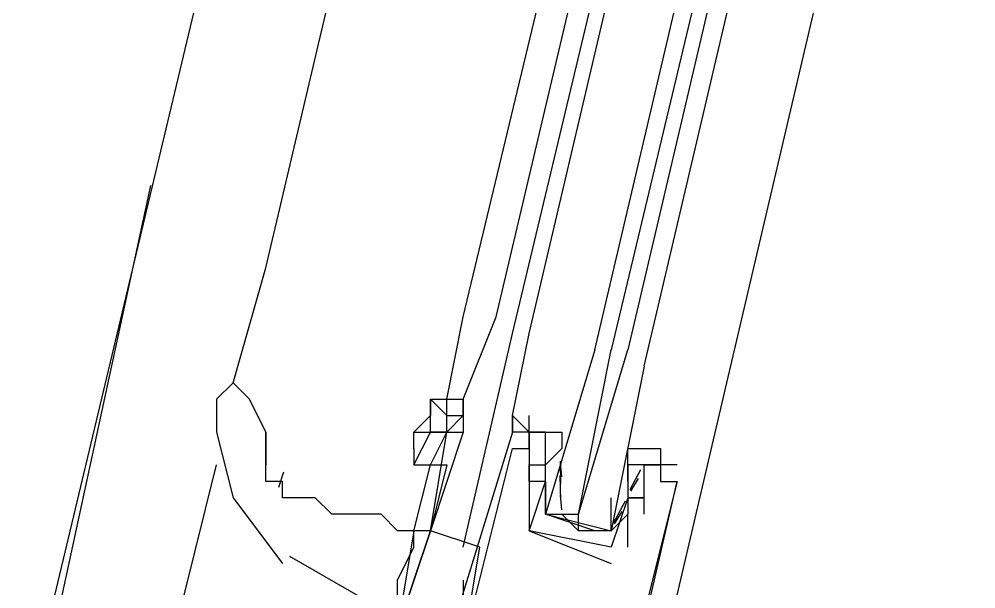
# Model space of a CAD drawing. Header units: feet. Extents: x -84 to 198, y -22 to 181.
# Drawn here: x 104.773 to 105.549, y 33.517 to 33.979 of the extents above; entities that cross this region are included whole.
import ezdxf

# ---------------------------------------------------------------- set-up
doc = ezdxf.new("R2010")
doc.units = ezdxf.units.FT
doc.layers.add('A-LINEA', color=7, linetype='CONTINUOUS')

msp = doc.modelspace()

# ---------------------------------------------------------------- linework, layer by layer
at = {"layer": 'A-LINEA'}
for p, q in [((106.4933, 40.6178), (104.7733, 33.3911)), ((104.9733, 33.7778), (105.72, 36.9511)), ((105.1333, 33.7378), (105.8933, 36.9111)), ((105.16, 33.7378), (105.9067, 36.9111)), ((105.1733, 33.7244), (105.9333, 36.9111)), ((105.1867, 33.7244), (105.9333, 36.8978)), ((106.0933, 36.8711), (105.3467, 33.6844)), ((104.7733, 33.3511), (104.88, 33.8444)), ((104.9467, 33.6844), (104.9733, 33.7778)), ((105.12, 33.6711), (105.1333, 33.7378)), ((105.1333, 33.6711), (105.16, 33.7378)), ((105.1333, 33.5511), (105.1733, 33.7244)), ((105.3467, 33.6844), (105.2533, 33.2844)), ((105.12, 33.6578), (105.12, 33.6711)), ((105.1732, 33.6476), (105.1732, 33.6538)), ((105.1732, 33.6476), (105.1732, 33.6538)), ((105.1732, 33.6476), (105.1732, 33.6538)), ((104.9733, 33.6178), (104.9733, 33.6444)), ((104.9733, 33.6444), (104.9733, 33.6178)), ((105.0933, 33.6444), (105.0933, 33.6444)), ((105.1733, 33.6444), (105.1733, 33.6444)), ((105.1733, 33.6444), (105.1733, 33.6444)), ((105.1867, 33.6444), (105.1867, 33.6444)), ((105.2, 33.6444), (105.2, 33.6444)), ((105.1733, 33.6311), (105.1733, 33.6311)), ((105.1867, 33.6311), (105.1867, 33.6311)), ((105.2, 33.6311), (105.2, 33.6311)), ((105.2133, 33.6311), (105.2, 33.6178)), ((105.2133, 33.6311), (105.2133, 33.6311)), ((104.9067, 33.5111), (104.9333, 33.6178)), ((105.0933, 33.5644), (105.1067, 33.6178)), ((105.12, 33.6178), (105.1067, 33.5644)), ((105.1867, 33.6178), (105.1867, 33.6178)), ((105.2, 33.6178), (105.2, 33.6178)), ((105.2132, 33.608), (105.2122, 33.6198)), ((105.2126, 33.6026), (105.2123, 33.6209)), ((105.2133, 33.6178), (105.2133, 33.6178)), ((105.2667, 33.6178), (105.2667, 33.6178)), ((105.2667, 33.6044), (105.2667, 33.6178)), ((105.3067, 33.6178), (105.28, 33.6178)), ((105.28, 33.6178), (105.28, 33.6178)), ((105.28, 33.6178), (105.28, 33.6178)), ((105.2933, 33.6178), (105.2933, 33.6178)), ((105.3067, 33.6178), (105.3067, 33.6178)), ((104.9877, 33.6118), (104.9836, 33.5995)), ((105.2125, 33.5888), (105.2119, 33.6092)), ((105.277, 33.6137), (105.2685, 33.5975)), ((104.9333, 33.6044), (104.9333, 33.6044)), ((105.1867, 33.6044), (105.1867, 33.6044)), ((105.1867, 33.6044), (105.1867, 33.6044)), ((105.2, 33.6044), (105.2, 33.6044)), ((105.2533, 33.6044), (105.2533, 33.6044)), ((105.2667, 33.6044), (105.2667, 33.6044)), ((105.2752, 33.6067), (105.2689, 33.5965)), ((105.2933, 33.6044), (105.2933, 33.6044)), ((105.3067, 33.6044), (105.3067, 33.6044)), ((105.3067, 33.6044), (105.3067, 33.6044)), ((105.2, 33.5911), (105.2, 33.5911)), ((105.2132, 33.5813), (105.2122, 33.5932)), ((105.2647, 33.5883), (105.255, 33.5703)), ((105.2667, 33.5911), (105.2667, 33.5911)), ((105.2667, 33.5911), (105.2667, 33.5911)), ((105.2667, 33.5911), (105.2667, 33.5911)), ((105.28, 33.5911), (105.28, 33.5911)), ((105.2618, 33.58), (105.2556, 33.5699)), ((105.2133, 33.5778), (105.2267, 33.5644)), ((105.2533, 33.5778), (105.2533, 33.5778)), ((105.2667, 33.5511), (105.2667, 33.5778)), ((105.2667, 33.5778), (105.2667, 33.5778)), ((105.28, 33.5778), (105.28, 33.5778)), ((105.0933, 33.5644), (105.0933, 33.5644)), ((105.0933, 33.5644), (105.0933, 33.5644)), ((105.1067, 33.5644), (105.1067, 33.5644)), ((105.1867, 33.5644), (105.1867, 33.5644)), ((105.1867, 33.5644), (105.1867, 33.5644)), ((105.1333, 33.4711), (105.1467, 33.5511)), ((105.2533, 33.5511), (105.2533, 33.5511)), ((105.2533, 33.5511), (105.2533, 33.5511)), ((105.2667, 33.5511), (105.2667, 33.5511)), ((104.9926, 33.5438), (105.0861, 33.49)), ((105.2533, 33.5378), (105.2533, 33.5378)), ((105.1333, 33.5244), (105.1333, 33.4978))]:
    msp.add_line(p, q, dxfattribs=at)
for points in [[(105.24, 33.7111), (106, 36.9511), (106.0133, 36.9511), (106.0267, 36.9511), (105.2533, 33.7111)], [(105.28, 33.6978), (106.04, 36.9378), (106.0267, 36.9511), (105.2667, 33.7111)], [(105.1867, 33.6444), (105.1867, 33.6444), (105.1733, 33.6578), (105.1867, 33.7244)], [(105.24, 33.7111), (105.2, 33.5778), (105.2133, 33.5778), (105.2267, 33.5778), (105.2533, 33.7111)], [(105.28, 33.6978), (105.2533, 33.5644), (105.24, 33.5644), (105.2267, 33.5644), (105.2267, 33.5778), (105.2667, 33.7111)], [(104.9733, 33.6444), (104.96, 33.6711), (104.9467, 33.6844), (104.9333, 33.6711)], [(104.9333, 33.6711), (104.9333, 33.6444), (104.9467, 33.5911), (104.9867, 33.5378)], [(105.1067, 33.6711), (105.1067, 33.6578), (105.0933, 33.6444), (105.1067, 33.6444), (105.1067, 33.6444)], [(105.1067, 33.6711), (105.1067, 33.6711), (105.12, 33.6711), (105.1333, 33.6711), (105.1333, 33.6711)], [(105.12, 33.6444), (105.1067, 33.6444), (105.1067, 33.6711), (105.12, 33.6578)], [(105.1067, 33.6711), (105.1067, 33.6711), (105.1067, 33.6578)], [(105.1333, 33.6711), (105.1333, 33.6578), (105.1333, 33.6711)], [(105.12, 33.6578), (105.1333, 33.6578), (105.12, 33.6444), (105.12, 33.6578)], [(105.1333, 33.6578), (105.1333, 33.6578), (105.1333, 33.6444)], [(105.1733, 33.6444), (105.1733, 33.6578), (105.1733, 33.6444), (105.1733, 33.6578), (105.1867, 33.6444), (105.1867, 33.6578)], [(105.1867, 33.6444), (105.1867, 33.6444), (105.1733, 33.6578)], [(105.1733, 33.6444), (105.1733, 33.6578), (105.1733, 33.6444), (105.1733, 33.6578), (105.1867, 33.6444), (105.1867, 33.6578)], [(105.1867, 33.6444), (105.1867, 33.6444), (105.1733, 33.6578)], [(105.1733, 33.6444), (105.1733, 33.6578), (105.1733, 33.6444), (105.1733, 33.6578), (105.1867, 33.6444), (105.1867, 33.6578)], [(105.0933, 33.6178), (105.1067, 33.6444), (105.12, 33.6444)], [(105.0933, 33.6311), (105.0933, 33.6444), (105.1067, 33.6444)], [(105.1067, 33.5644), (105.12, 33.6444), (105.1333, 33.6444), (105.1067, 33.5644)], [(105.1067, 33.6178), (105.12, 33.6444), (105.12, 33.6444), (105.12, 33.6444)], [(105.1733, 33.6444), (105.12, 33.4711), (105.1333, 33.4578), (105.12, 33.4044), (105.1333, 33.4178), (105.24, 33.3911), (105.24, 33.3778)], [(105.1333, 33.4711), (105.1733, 33.6311), (105.1867, 33.6311), (105.1867, 33.6444), (105.1867, 33.6044), (105.1867, 33.6044), (105.1867, 33.5644), (105.1867, 33.5644), (105.2533, 33.5378)], [(105.2, 33.6311), (105.2, 33.6444), (105.1733, 33.6444)], [(105.24, 33.5644), (105.2, 33.5778), (105.2, 33.6044), (105.2, 33.6178), (105.2, 33.6311), (105.2, 33.6444), (105.1867, 33.6444), (105.2133, 33.6444), (105.2133, 33.6311)], [(105.0933, 33.6311), (105.0933, 33.6178), (105.1067, 33.6178), (105.12, 33.6178)], [(105.2667, 33.6178), (105.2667, 33.6311), (105.2933, 33.6311), (105.2933, 33.6178), (105.28, 33.6178), (105.2667, 33.6178), (105.2667, 33.5911), (105.2667, 33.5778), (105.2533, 33.5644)], [(105.0933, 33.5644), (105.08, 33.5644), (105.0667, 33.5778), (105.04, 33.5778), (105.0267, 33.5778), (105.0133, 33.5911), (105, 33.5911), (104.9867, 33.5911), (104.9867, 33.6044), (104.9733, 33.6044), (104.9733, 33.6178)], [(105.28, 33.5778), (105.28, 33.6178), (105.2933, 33.6178), (105.2933, 33.6044), (105.3067, 33.6044), (105.2667, 33.4444), (105.2533, 33.4444), (105.2533, 33.4044), (105.24, 33.4044), (105.2133, 33.4044), (105.2267, 33.4178), (105.16, 33.4311), (105.16, 33.4178), (105.1467, 33.4311), (105.1333, 33.4311), (105.1467, 33.4711), (105.1333, 33.4711)], [(105.2667, 33.6044), (105.2667, 33.5911), (105.28, 33.5911), (105.2667, 33.5911), (105.2533, 33.5511), (105.1867, 33.5644), (105.2, 33.6044), (105.1867, 33.6044), (105.1867, 33.6178), (105.2, 33.6178)], [(105.2, 33.6044), (105.2, 33.5911), (105.2, 33.5778), (105.2533, 33.5644), (105.2533, 33.5778), (105.2533, 33.5911)], [(105.2533, 33.3778), (105.2533, 33.4311), (105.2667, 33.4311), (105.3067, 33.6044)], [(105.1467, 33.5511), (105.1067, 33.5644), (105.08, 33.4844), (105.1333, 33.4711)], [(105.0933, 33.5644), (105.0933, 33.5644), (105.08, 33.4844), (105.08, 33.4844), (105.1067, 33.5644), (105.0933, 33.5644), (105.0933, 33.5644)], [(105.08, 33.4844), (105.08, 33.4978), (105.08, 33.5244), (105.0933, 33.5511), (105.0933, 33.5644), (105.0933, 33.5644)]]:
    msp.add_lwpolyline(points, dxfattribs=at)

doc.saveas('drawing.dxf')
